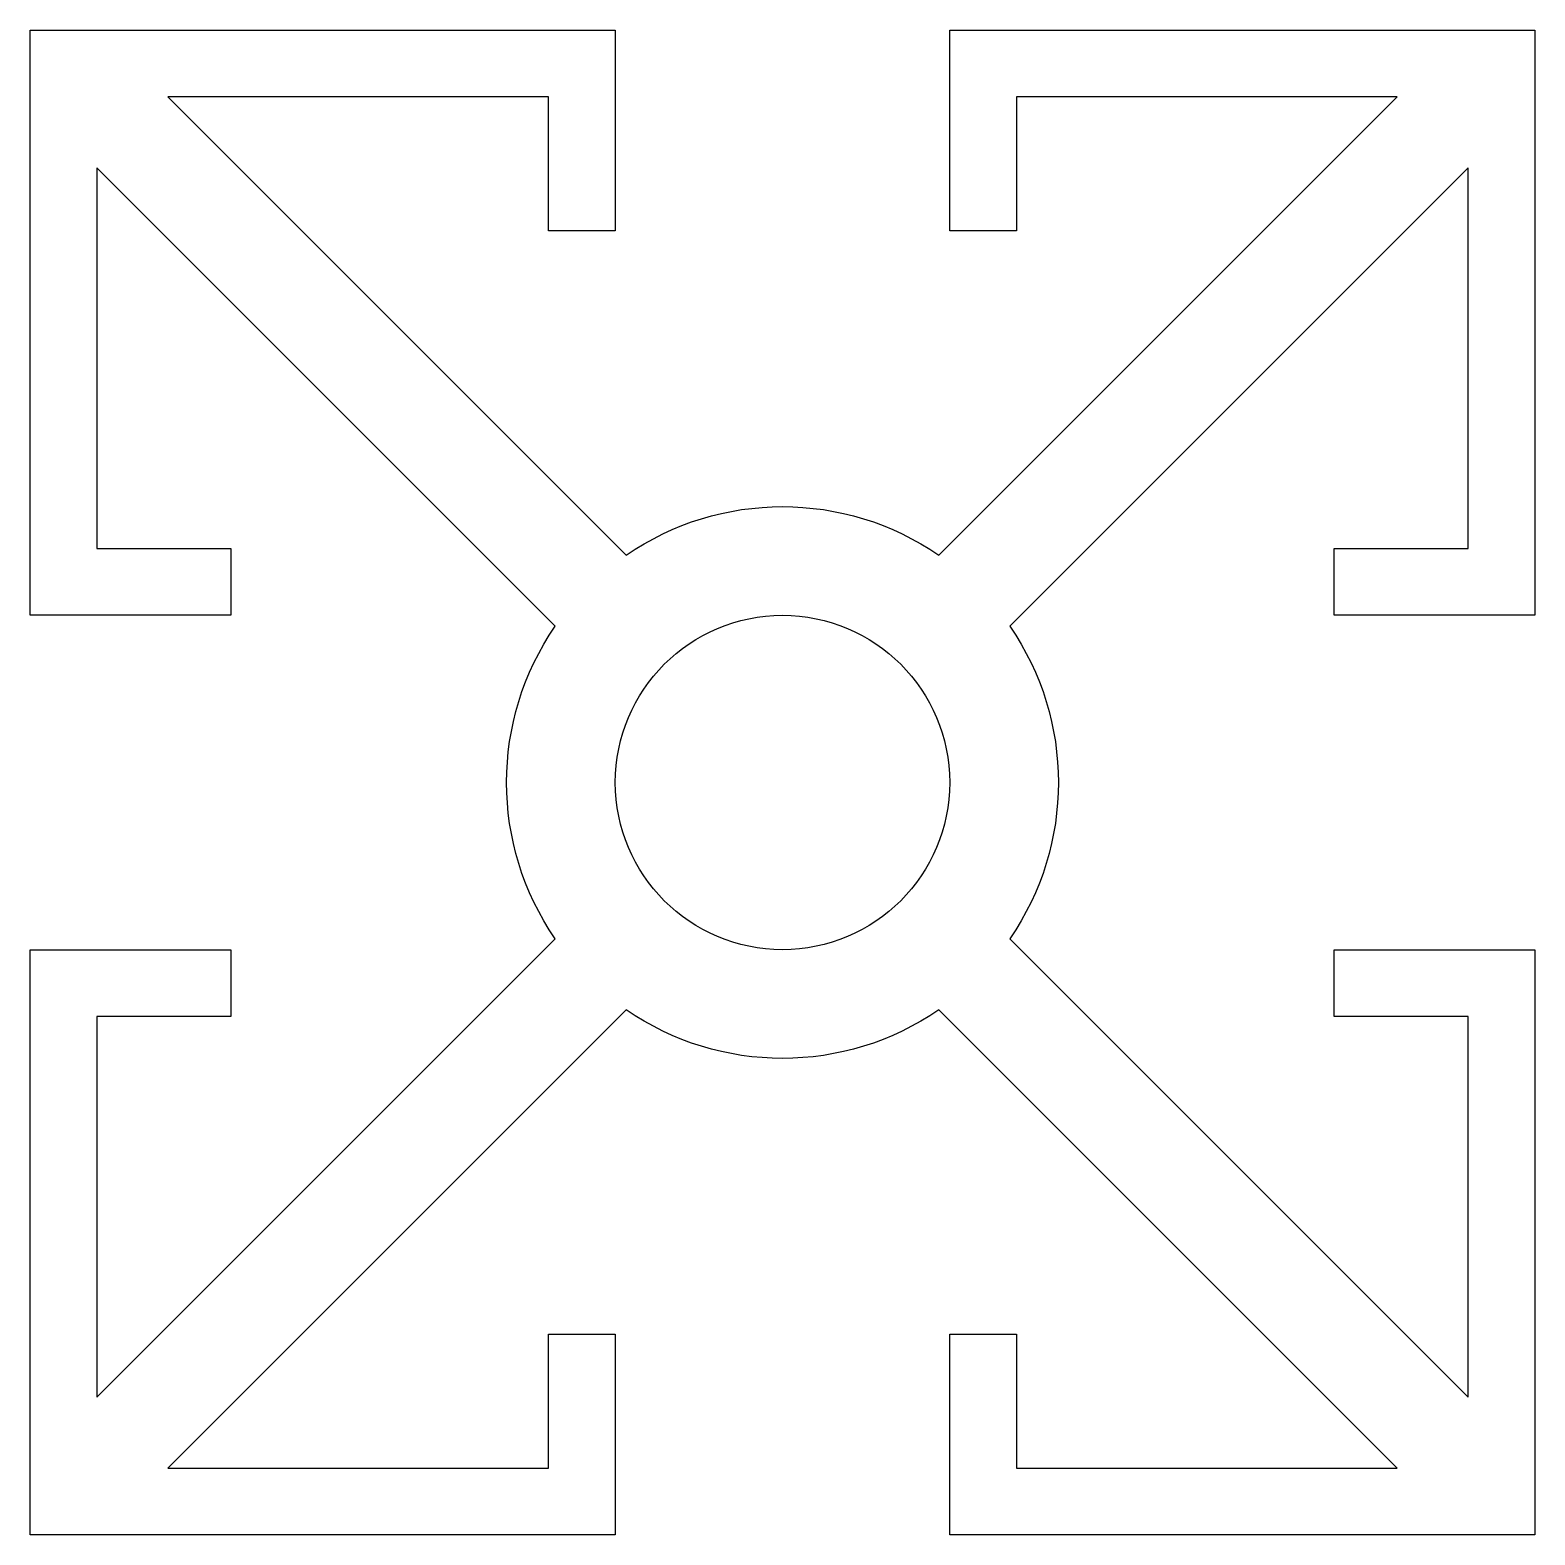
# Model space of a CAD drawing. Extents: x 230 to 275, y 217.6 to 262.6.
import ezdxf

# ---------------------------------------------------------------- set-up
doc = ezdxf.new("R2010")
doc.units = 0
doc.layers.add('ANA', color=220, linetype='CONTINUOUS')

msp = doc.modelspace()

# ---------------------------------------------------------------- linework, layer by layer
at = {"layer": 'ANA'}
msp.add_lwpolyline([(234.121, 260.628), (247.824, 246.925, -0.310741), (257.176, 246.925), (270.879, 260.628), (259.5, 260.628), (259.5, 256.628), (257.5, 256.628), (257.5, 262.628), (275, 262.628), (275, 245.128), (269, 245.128), (269, 247.128), (273, 247.128), (273, 258.507), (259.297, 244.804, -0.310741), (259.297, 235.453), (273, 221.75), (273, 233.128), (269, 233.128), (269, 235.128), (275, 235.128), (275, 217.628), (257.5, 217.628), (257.5, 223.628), (259.5, 223.628), (259.5, 219.628), (270.879, 219.628), (257.176, 233.331, -0.310741), (247.824, 233.331), (234.121, 219.628), (245.5, 219.628), (245.5, 223.628), (247.5, 223.628), (247.5, 217.628), (230, 217.628), (230, 235.128), (236, 235.128), (236, 233.128), (232, 233.128), (232, 221.75), (245.703, 235.453, -0.310741), (245.703, 244.804), (232, 258.507), (232, 247.128), (236, 247.128), (236, 245.128), (230, 245.128), (230, 262.628), (247.5, 262.628), (247.5, 256.628), (245.5, 256.628), (245.5, 260.628)], format="xyb", close=True, dxfattribs=at)
msp.add_circle((252.5, 240.128), 5, dxfattribs=at)

doc.saveas('drawing.dxf')
